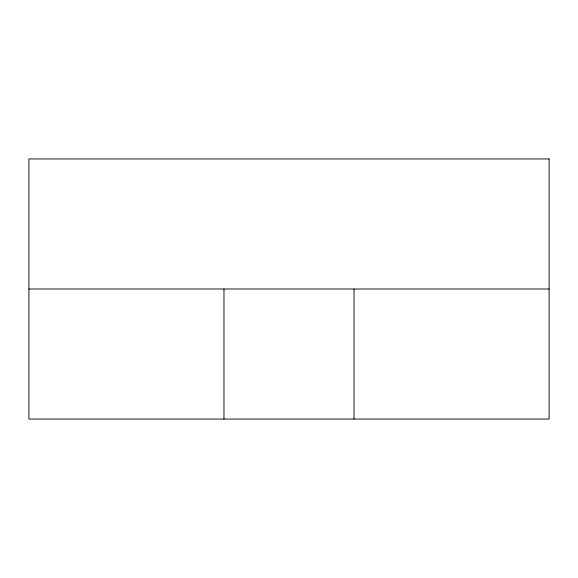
<?xml version="1.0" encoding="UTF-8"?>
<svg xmlns="http://www.w3.org/2000/svg" width="578" height="578" viewBox="0 0 578 578"><rect width="100%" height="100%" fill="white"/><g stroke="black" fill="none" stroke-linecap="round" stroke-linejoin="round"><path stroke-width="0.87" d="M28.9 289L549.1 289M354.025 289L354.025 419.05M223.975 289L223.975 419.05M549.1 158.95L28.9 158.95L28.9 419.05L549.1 419.05L549.1 158.95"/></g></svg>
